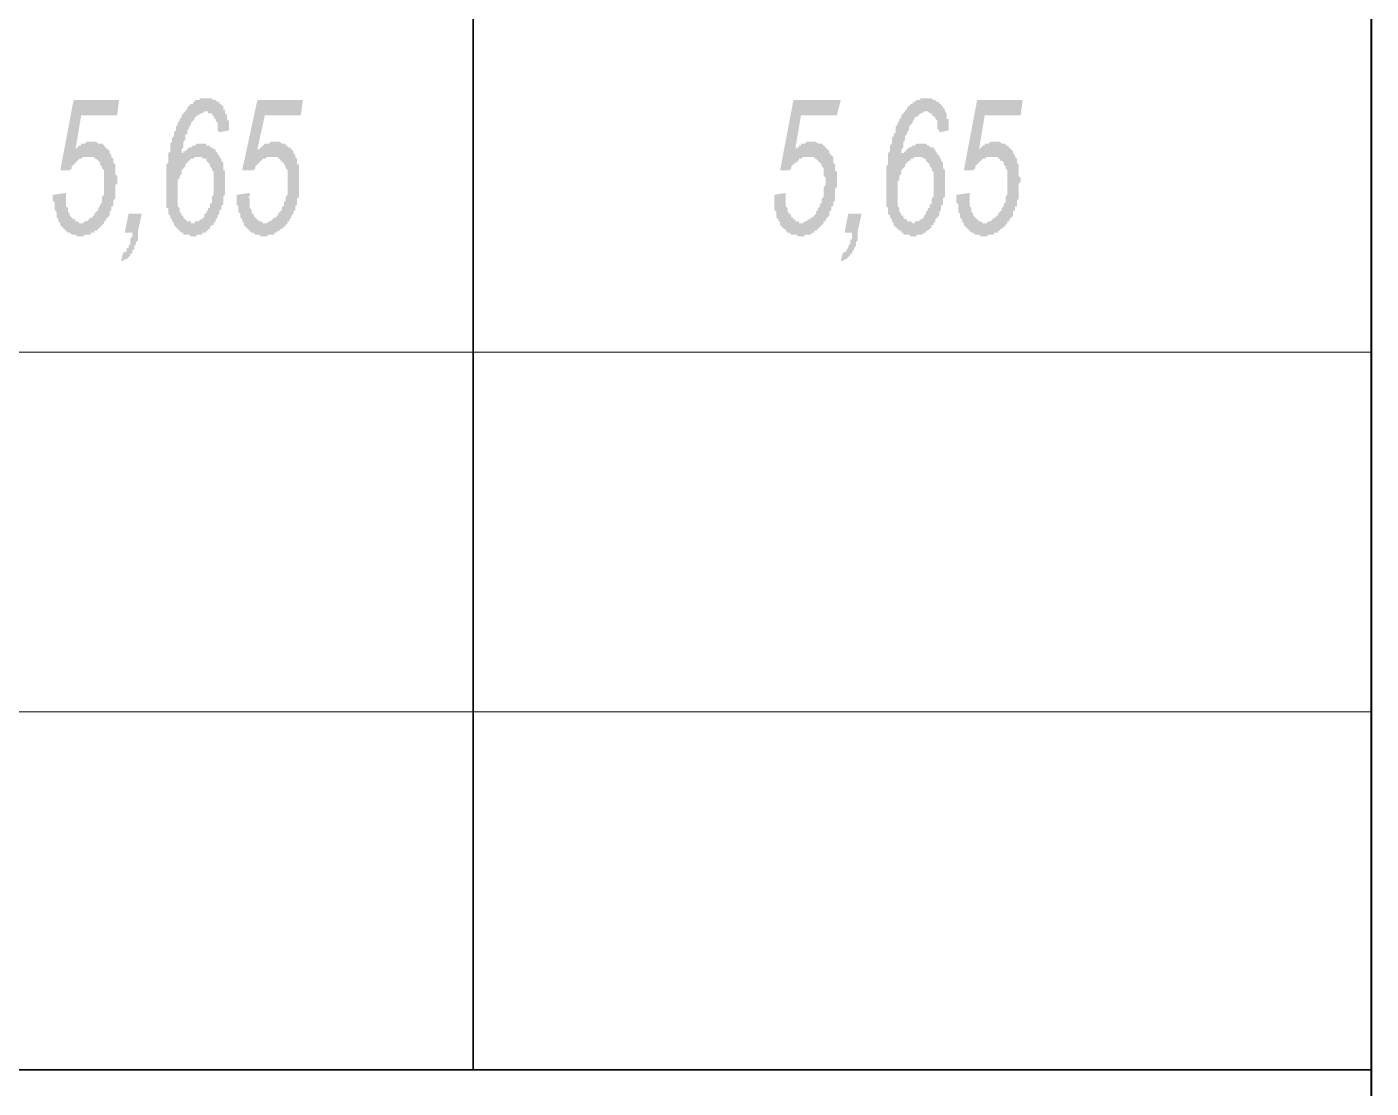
# Model space of a CAD drawing. Header units: millimetres. Extents: x 1372 to 666090, y 1285 to 31551.
# Drawn here: x 635130 to 638091, y 19525 to 21863 of the extents above; entities that cross this region are included whole.
import ezdxf

# ---------------------------------------------------------------- set-up
doc = ezdxf.new("R2010")
doc.units = ezdxf.units.MM
for name, color, linetype in [('PDF _0', 7, 'Continuous'), ('PDF _2D-чертеж - Общий_Ном._пера__21', 7, 'Continuous'), ('PDF _75-АЗ Штамп', 7, 'Continuous')]:
    doc.layers.add(name, color=color, linetype=linetype)

msp = doc.modelspace()

# ---------------------------------------------------------------- hatches: boundary and pattern name
at = {"layer": 'PDF _75-АЗ Штамп', "transparency": 33554559}
for points in [[(635187.3, 21492.7), (635216.5, 21496.9), (635216.5, 21488.6), (635216.5, 21488.6), (635216.5, 21488.6), (635216.5, 21484.4), (635216.5, 21480.2), (635216.5, 21476.1), (635216.5, 21471.9), (635216.5, 21467.7), (635220.7, 21463.5), (635220.7, 21459.4), (635220.7, 21455.2), (635224.9, 21451), (635224.9, 21451), (635224.9, 21446.9), (635229.1, 21442.7), (635229.1, 21442.7), (635233.2, 21438.5), (635237.4, 21438.5), (635237.4, 21434.3), (635241.6, 21434.3), (635241.6, 21434.3), (635245.7, 21430.2), (635249.9, 21430.2), (635249.9, 21430.2), (635254.1, 21430.2), (635254.1, 21430.2), (635258.3, 21434.3), (635262.4, 21434.3), (635262.4, 21434.3), (635266.6, 21438.5), (635266.6, 21438.5), (635270.8, 21442.7), (635274.9, 21442.7), (635274.9, 21442.7), (635274.9, 21446.9), (635279.1, 21446.9), (635279.1, 21451), (635283.3, 21455.2), (635283.3, 21455.2), (635287.5, 21459.4), (635287.5, 21463.5), (635291.6, 21467.7), (635291.6, 21467.7), (635291.6, 21471.9), (635295.8, 21476.1), (635295.8, 21476.1), (635295.8, 21480.2), (635295.8, 21484.4), (635295.8, 21488.6), (635300, 21492.7), (635300, 21496.9), (635300, 21501.1), (635300, 21505.3), (635300, 21509.4), (635300, 21513.6), (635300, 21517.8), (635300, 21521.9), (635300, 21521.9), (635300, 21526.1), (635300, 21530.3), (635300, 21534.5), (635300, 21538.6), (635300, 21542.8), (635300, 21547), (635295.8, 21551.1), (635295.8, 21555.3), (635295.8, 21555.3), (635291.6, 21559.5), (635291.6, 21563.7), (635291.6, 21563.7), (635287.5, 21567.8), (635287.5, 21567.8), (635283.3, 21572), (635279.1, 21572), (635279.1, 21576.2), (635274.9, 21576.2), (635270.8, 21576.2), (635270.8, 21576.2), (635266.6, 21576.2), (635266.6, 21576.2), (635262.4, 21576.2), (635258.3, 21576.2), (635254.1, 21576.2), (635254.1, 21576.2), (635249.9, 21572), (635249.9, 21572), (635245.7, 21572), (635241.6, 21567.8), (635241.6, 21567.8), (635237.4, 21563.7), (635237.4, 21563.7), (635233.2, 21559.5), (635233.2, 21559.5), (635229.1, 21555.3), (635229.1, 21551.1), (635224.9, 21547), (635224.9, 21547), (635204, 21547), (635233.2, 21701.3), (635333.3, 21701.3), (635329.2, 21667.9), (635249.9, 21667.9), (635237.4, 21592.9), (635237.4, 21592.9), (635241.6, 21597), (635241.6, 21597), (635245.7, 21601.2), (635249.9, 21601.2), (635249.9, 21605.4), (635254.1, 21605.4), (635254.1, 21605.4), (635258.3, 21605.4), (635258.3, 21605.4), (635262.4, 21609.5), (635266.6, 21609.5), (635266.6, 21609.5), (635270.8, 21609.5), (635274.9, 21609.5), (635274.9, 21609.5), (635279.1, 21609.5), (635283.3, 21609.5), (635283.3, 21609.5), (635287.5, 21605.4), (635291.6, 21605.4), (635291.6, 21605.4), (635295.8, 21605.4), (635300, 21601.2), (635300, 21601.2), (635304.1, 21597), (635304.1, 21597), (635308.3, 21592.9), (635308.3, 21592.9), (635312.5, 21588.7), (635312.5, 21588.7), (635312.5, 21584.5), (635316.7, 21580.3), (635316.7, 21580.3), (635316.7, 21576.2), (635320.8, 21572), (635320.8, 21567.8), (635320.8, 21563.7), (635325, 21559.5), (635325, 21559.5), (635325, 21555.3), (635325, 21551.1), (635325, 21547), (635325, 21542.8), (635325, 21538.6), (635329.2, 21534.5), (635329.2, 21530.3), (635329.2, 21526.1), (635329.2, 21521.9), (635329.2, 21517.8), (635325, 21513.6), (635325, 21509.4), (635325, 21505.3), (635325, 21501.1), (635325, 21496.9), (635325, 21492.7), (635325, 21488.6), (635325, 21484.4), (635320.8, 21480.2), (635320.8, 21476.1), (635320.8, 21471.9), (635320.8, 21467.7), (635316.7, 21467.7), (635316.7, 21463.5), (635316.7, 21459.4), (635312.5, 21455.2), (635312.5, 21451), (635312.5, 21446.9), (635308.3, 21442.7), (635308.3, 21442.7), (635304.1, 21438.5), (635304.1, 21434.3), (635300, 21434.3), (635300, 21430.2), (635295.8, 21426), (635295.8, 21426), (635291.6, 21421.8), (635291.6, 21421.8), (635287.5, 21417.7), (635287.5, 21417.7), (635283.3, 21413.5), (635279.1, 21413.5), (635279.1, 21409.3), (635274.9, 21409.3), (635270.8, 21409.3), (635270.8, 21405.1), (635266.6, 21405.1), (635262.4, 21405.1), (635262.4, 21405.1), (635258.3, 21405.1), (635254.1, 21401), (635254.1, 21401), (635249.9, 21401), (635249.9, 21401), (635245.7, 21401), (635241.6, 21401), (635237.4, 21405.1), (635237.4, 21405.1), (635233.2, 21405.1), (635229.1, 21405.1), (635229.1, 21405.1), (635224.9, 21409.3), (635224.9, 21409.3), (635220.7, 21409.3), (635216.5, 21413.5), (635216.5, 21413.5), (635212.4, 21417.7), (635212.4, 21417.7), (635208.2, 21421.8), (635208.2, 21421.8), (635204, 21426), (635204, 21430.2), (635199.9, 21434.3), (635199.9, 21434.3), (635199.9, 21438.5), (635195.7, 21442.7), (635195.7, 21446.9), (635195.7, 21451), (635195.7, 21455.2), (635191.5, 21459.4), (635191.5, 21463.5), (635191.5, 21463.5), (635191.5, 21467.7), (635191.5, 21471.9), (635191.5, 21476.1), (635187.3, 21480.2), (635187.3, 21484.4), (635187.3, 21484.4), (635187.3, 21488.6), (635187.3, 21492.7)], [(635592, 21492.7), (635621.2, 21496.9), (635621.2, 21488.6), (635617, 21488.6), (635617, 21488.6), (635621.2, 21484.4), (635621.2, 21480.2), (635621.2, 21476.1), (635621.2, 21471.9), (635621.2, 21467.7), (635621.2, 21463.5), (635625.3, 21459.4), (635625.3, 21455.2), (635625.3, 21451), (635629.5, 21451), (635629.5, 21446.9), (635633.7, 21442.7), (635633.7, 21442.7), (635637.9, 21438.5), (635637.9, 21438.5), (635642, 21434.3), (635646.2, 21434.3), (635646.2, 21434.3), (635650.4, 21430.2), (635654.5, 21430.2), (635654.5, 21430.2), (635654.5, 21430.2), (635658.7, 21430.2), (635662.9, 21434.3), (635662.9, 21434.3), (635667.1, 21434.3), (635671.2, 21438.5), (635671.2, 21438.5), (635675.4, 21442.7), (635679.6, 21442.7), (635679.6, 21442.7), (635679.6, 21446.9), (635683.7, 21446.9), (635683.7, 21451), (635687.9, 21455.2), (635687.9, 21455.2), (635692.1, 21459.4), (635692.1, 21463.5), (635692.1, 21467.7), (635696.3, 21467.7), (635696.3, 21471.9), (635696.3, 21476.1), (635696.3, 21476.1), (635700.4, 21480.2), (635700.4, 21484.4), (635700.4, 21488.6), (635704.6, 21492.7), (635704.6, 21496.9), (635704.6, 21501.1), (635704.6, 21505.3), (635704.6, 21509.4), (635704.6, 21513.6), (635704.6, 21517.8), (635704.6, 21521.9), (635704.6, 21521.9), (635704.6, 21526.1), (635704.6, 21530.3), (635704.6, 21534.5), (635704.6, 21538.6), (635704.6, 21542.8), (635704.6, 21547), (635700.4, 21551.1), (635700.4, 21555.3), (635700.4, 21555.3), (635696.3, 21559.5), (635696.3, 21563.7), (635692.1, 21563.7), (635692.1, 21567.8), (635687.9, 21567.8), (635687.9, 21572), (635683.7, 21572), (635683.7, 21576.2), (635679.6, 21576.2), (635675.4, 21576.2), (635675.4, 21576.2), (635671.2, 21576.2), (635667.1, 21576.2), (635667.1, 21576.2), (635662.9, 21576.2), (635658.7, 21576.2), (635658.7, 21576.2), (635654.5, 21572), (635650.4, 21572), (635650.4, 21572), (635646.2, 21567.8), (635646.2, 21567.8), (635642, 21563.7), (635642, 21563.7), (635637.9, 21559.5), (635637.9, 21559.5), (635633.7, 21555.3), (635633.7, 21551.1), (635629.5, 21547), (635629.5, 21547), (635604.5, 21547), (635637.9, 21701.3), (635738, 21701.3), (635733.8, 21667.9), (635654.5, 21667.9), (635637.9, 21592.9), (635642, 21592.9), (635646.2, 21597), (635646.2, 21597), (635650.4, 21601.2), (635650.4, 21601.2), (635654.5, 21605.4), (635658.7, 21605.4), (635658.7, 21605.4), (635658.7, 21605.4), (635662.9, 21605.4), (635667.1, 21609.5), (635667.1, 21609.5), (635671.2, 21609.5), (635675.4, 21609.5), (635675.4, 21609.5), (635679.6, 21609.5), (635683.7, 21609.5), (635683.7, 21609.5), (635687.9, 21609.5), (635692.1, 21605.4), (635692.1, 21605.4), (635696.3, 21605.4), (635700.4, 21605.4), (635700.4, 21601.2), (635704.6, 21601.2), (635704.6, 21597), (635708.8, 21597), (635712.9, 21592.9), (635712.9, 21592.9), (635717.1, 21588.7), (635717.1, 21588.7), (635717.1, 21584.5), (635721.3, 21580.3), (635721.3, 21580.3), (635721.3, 21576.2), (635725.5, 21572), (635725.5, 21567.8), (635725.5, 21563.7), (635725.5, 21559.5), (635729.6, 21559.5), (635729.6, 21555.3), (635729.6, 21551.1), (635729.6, 21547), (635729.6, 21542.8), (635729.6, 21538.6), (635729.6, 21534.5), (635729.6, 21530.3), (635729.6, 21526.1), (635729.6, 21521.9), (635729.6, 21517.8), (635729.6, 21513.6), (635729.6, 21509.4), (635729.6, 21505.3), (635729.6, 21501.1), (635729.6, 21496.9), (635729.6, 21492.7), (635729.6, 21488.6), (635725.5, 21484.4), (635725.5, 21480.2), (635725.5, 21476.1), (635725.5, 21471.9), (635721.3, 21467.7), (635721.3, 21467.7), (635721.3, 21463.5), (635721.3, 21459.4), (635717.1, 21455.2), (635717.1, 21451), (635712.9, 21446.9), (635712.9, 21442.7), (635712.9, 21442.7), (635708.8, 21438.5), (635708.8, 21434.3), (635704.6, 21434.3), (635704.6, 21430.2), (635700.4, 21426), (635700.4, 21426), (635696.3, 21421.8), (635696.3, 21421.8), (635692.1, 21417.7), (635687.9, 21417.7), (635687.9, 21413.5), (635683.7, 21413.5), (635679.6, 21409.3), (635679.6, 21409.3), (635675.4, 21409.3), (635675.4, 21405.1), (635671.2, 21405.1), (635667.1, 21405.1), (635667.1, 21405.1), (635662.9, 21405.1), (635658.7, 21401), (635658.7, 21401), (635654.5, 21401), (635650.4, 21401), (635650.4, 21401), (635646.2, 21401), (635642, 21405.1), (635642, 21405.1), (635637.9, 21405.1), (635633.7, 21405.1), (635633.7, 21405.1), (635629.5, 21409.3), (635625.3, 21409.3), (635625.3, 21409.3), (635621.2, 21413.5), (635621.2, 21413.5), (635617, 21417.7), (635617, 21417.7), (635612.8, 21421.8), (635612.8, 21421.8), (635608.7, 21426), (635608.7, 21430.2), (635604.5, 21434.3), (635604.5, 21434.3), (635604.5, 21438.5), (635600.3, 21442.7), (635600.3, 21446.9), (635600.3, 21451), (635596.1, 21455.2), (635596.1, 21459.4), (635596.1, 21463.5), (635596.1, 21463.5), (635596.1, 21467.7), (635592, 21471.9), (635592, 21476.1), (635592, 21480.2), (635592, 21484.4), (635592, 21484.4), (635592, 21488.6), (635592, 21492.7)], [(636776.6, 21492.7), (636801.7, 21496.9), (636801.7, 21488.6), (636801.7, 21488.6), (636801.7, 21488.6), (636801.7, 21484.4), (636801.7, 21480.2), (636801.7, 21476.1), (636801.7, 21471.9), (636801.7, 21467.7), (636805.8, 21463.5), (636805.8, 21459.4), (636805.8, 21455.2), (636810, 21451), (636810, 21451), (636814.2, 21446.9), (636814.2, 21442.7), (636818.4, 21442.7), (636818.4, 21438.5), (636822.5, 21438.5), (636822.5, 21434.3), (636826.7, 21434.3), (636830.9, 21434.3), (636830.9, 21430.2), (636835, 21430.2), (636835, 21430.2), (636839.2, 21430.2), (636839.2, 21430.2), (636843.4, 21434.3), (636847.6, 21434.3), (636847.6, 21434.3), (636851.7, 21438.5), (636855.9, 21438.5), (636855.9, 21442.7), (636860.1, 21442.7), (636860.1, 21442.7), (636864.2, 21446.9), (636864.2, 21446.9), (636868.4, 21451), (636868.4, 21455.2), (636868.4, 21455.2), (636872.6, 21459.4), (636872.6, 21463.5), (636876.8, 21467.7), (636876.8, 21467.7), (636876.8, 21471.9), (636880.9, 21476.1), (636880.9, 21476.1), (636880.9, 21480.2), (636880.9, 21484.4), (636885.1, 21488.6), (636885.1, 21492.7), (636885.1, 21496.9), (636885.1, 21501.1), (636885.1, 21505.3), (636885.1, 21509.4), (636889.3, 21513.6), (636889.3, 21517.8), (636889.3, 21521.9), (636889.3, 21521.9), (636889.3, 21526.1), (636889.3, 21530.3), (636885.1, 21534.5), (636885.1, 21538.6), (636885.1, 21542.8), (636885.1, 21547), (636885.1, 21551.1), (636880.9, 21555.3), (636880.9, 21555.3), (636880.9, 21559.5), (636876.8, 21563.7), (636876.8, 21563.7), (636872.6, 21567.8), (636872.6, 21567.8), (636868.4, 21572), (636864.2, 21572), (636864.2, 21576.2), (636860.1, 21576.2), (636860.1, 21576.2), (636855.9, 21576.2), (636851.7, 21576.2), (636851.7, 21576.2), (636847.6, 21576.2), (636843.4, 21576.2), (636843.4, 21576.2), (636839.2, 21576.2), (636835, 21572), (636835, 21572), (636830.9, 21572), (636830.9, 21567.8), (636826.7, 21567.8), (636826.7, 21563.7), (636822.5, 21563.7), (636818.4, 21559.5), (636818.4, 21559.5), (636814.2, 21555.3), (636814.2, 21551.1), (636810, 21547), (636810, 21547), (636789.2, 21547), (636818.4, 21701.3), (636922.6, 21701.3), (636914.3, 21667.9), (636835, 21667.9), (636822.5, 21592.9), (636822.5, 21592.9), (636826.7, 21597), (636830.9, 21597), (636830.9, 21601.2), (636835, 21601.2), (636835, 21605.4), (636839.2, 21605.4), (636839.2, 21605.4), (636843.4, 21605.4), (636843.4, 21605.4), (636847.6, 21609.5), (636851.7, 21609.5), (636851.7, 21609.5), (636855.9, 21609.5), (636860.1, 21609.5), (636860.1, 21609.5), (636864.2, 21609.5), (636868.4, 21609.5), (636868.4, 21609.5), (636872.6, 21605.4), (636876.8, 21605.4), (636876.8, 21605.4), (636880.9, 21605.4), (636885.1, 21601.2), (636885.1, 21601.2), (636889.3, 21597), (636889.3, 21597), (636893.4, 21592.9), (636893.4, 21592.9), (636897.6, 21588.7), (636897.6, 21588.7), (636897.6, 21584.5), (636901.8, 21580.3), (636901.8, 21580.3), (636906, 21576.2), (636906, 21572), (636906, 21567.8), (636906, 21563.7), (636910.1, 21559.5), (636910.1, 21559.5), (636910.1, 21555.3), (636910.1, 21551.1), (636910.1, 21547), (636914.3, 21542.8), (636914.3, 21538.6), (636914.3, 21534.5), (636914.3, 21530.3), (636914.3, 21526.1), (636914.3, 21521.9), (636914.3, 21517.8), (636914.3, 21513.6), (636914.3, 21509.4), (636910.1, 21505.3), (636910.1, 21501.1), (636910.1, 21496.9), (636910.1, 21492.7), (636910.1, 21488.6), (636910.1, 21484.4), (636910.1, 21480.2), (636906, 21476.1), (636906, 21471.9), (636906, 21467.7), (636901.8, 21467.7), (636901.8, 21463.5), (636901.8, 21459.4), (636897.6, 21455.2), (636897.6, 21451), (636897.6, 21446.9), (636893.4, 21442.7), (636893.4, 21442.7), (636889.3, 21438.5), (636889.3, 21434.3), (636885.1, 21434.3), (636885.1, 21430.2), (636880.9, 21426), (636880.9, 21426), (636876.8, 21421.8), (636876.8, 21421.8), (636872.6, 21417.7), (636872.6, 21417.7), (636868.4, 21413.5), (636864.2, 21413.5), (636864.2, 21409.3), (636860.1, 21409.3), (636860.1, 21409.3), (636855.9, 21405.1), (636851.7, 21405.1), (636851.7, 21405.1), (636847.6, 21405.1), (636843.4, 21405.1), (636843.4, 21401), (636839.2, 21401), (636835, 21401), (636835, 21401), (636830.9, 21401), (636826.7, 21401), (636826.7, 21405.1), (636822.5, 21405.1), (636818.4, 21405.1), (636818.4, 21405.1), (636814.2, 21405.1), (636810, 21409.3), (636810, 21409.3), (636805.8, 21409.3), (636801.7, 21413.5), (636801.7, 21413.5), (636801.7, 21417.7), (636797.5, 21417.7), (636793.3, 21421.8), (636793.3, 21421.8), (636789.2, 21426), (636789.2, 21430.2), (636789.2, 21434.3), (636785, 21434.3), (636785, 21438.5), (636780.8, 21442.7), (636780.8, 21446.9), (636780.8, 21451), (636780.8, 21455.2), (636776.6, 21459.4), (636776.6, 21463.5), (636776.6, 21463.5), (636776.6, 21467.7), (636776.6, 21471.9), (636776.6, 21476.1), (636776.6, 21480.2), (636776.6, 21484.4), (636776.6, 21484.4), (636776.6, 21488.6), (636776.6, 21492.7)], [(637177.1, 21492.7), (637206.3, 21496.9), (637206.3, 21488.6), (637206.3, 21488.6), (637206.3, 21488.6), (637206.3, 21484.4), (637206.3, 21480.2), (637206.3, 21476.1), (637206.3, 21471.9), (637206.3, 21467.7), (637210.5, 21463.5), (637210.5, 21459.4), (637210.5, 21455.2), (637214.6, 21451), (637214.6, 21451), (637214.6, 21446.9), (637218.8, 21442.7), (637218.8, 21442.7), (637223, 21438.5), (637223, 21438.5), (637227.2, 21434.3), (637231.3, 21434.3), (637231.3, 21434.3), (637235.5, 21430.2), (637239.7, 21430.2), (637239.7, 21430.2), (637243.8, 21430.2), (637243.8, 21430.2), (637248, 21434.3), (637252.2, 21434.3), (637252.2, 21434.3), (637256.4, 21438.5), (637256.4, 21438.5), (637260.5, 21442.7), (637264.7, 21442.7), (637264.7, 21442.7), (637264.7, 21446.9), (637268.9, 21446.9), (637268.9, 21451), (637273, 21455.2), (637273, 21455.2), (637277.2, 21459.4), (637277.2, 21463.5), (637281.4, 21467.7), (637281.4, 21467.7), (637281.4, 21471.9), (637285.6, 21476.1), (637285.6, 21476.1), (637285.6, 21480.2), (637285.6, 21484.4), (637285.6, 21488.6), (637289.7, 21492.7), (637289.7, 21496.9), (637289.7, 21501.1), (637289.7, 21505.3), (637289.7, 21509.4), (637289.7, 21513.6), (637289.7, 21517.8), (637289.7, 21521.9), (637289.7, 21521.9), (637289.7, 21526.1), (637289.7, 21530.3), (637289.7, 21534.5), (637289.7, 21538.6), (637289.7, 21542.8), (637289.7, 21547), (637285.6, 21551.1), (637285.6, 21555.3), (637285.6, 21555.3), (637281.4, 21559.5), (637281.4, 21563.7), (637281.4, 21563.7), (637277.2, 21567.8), (637273, 21567.8), (637273, 21572), (637268.9, 21572), (637268.9, 21576.2), (637264.7, 21576.2), (637260.5, 21576.2), (637260.5, 21576.2), (637256.4, 21576.2), (637252.2, 21576.2), (637252.2, 21576.2), (637248, 21576.2), (637243.8, 21576.2), (637243.8, 21576.2), (637239.7, 21572), (637235.5, 21572), (637235.5, 21572), (637231.3, 21567.8), (637231.3, 21567.8), (637227.2, 21563.7), (637227.2, 21563.7), (637223, 21559.5), (637223, 21559.5), (637218.8, 21555.3), (637218.8, 21551.1), (637214.6, 21547), (637214.6, 21547), (637193.8, 21547), (637223, 21701.3), (637323.1, 21701.3), (637318.9, 21667.9), (637239.7, 21667.9), (637227.2, 21592.9), (637227.2, 21592.9), (637231.3, 21597), (637231.3, 21597), (637235.5, 21601.2), (637239.7, 21601.2), (637239.7, 21605.4), (637243.8, 21605.4), (637243.8, 21605.4), (637248, 21605.4), (637248, 21605.4), (637252.2, 21609.5), (637256.4, 21609.5), (637256.4, 21609.5), (637260.5, 21609.5), (637260.5, 21609.5), (637264.7, 21609.5), (637268.9, 21609.5), (637273, 21609.5), (637273, 21609.5), (637277.2, 21605.4), (637281.4, 21605.4), (637281.4, 21605.4), (637285.6, 21605.4), (637285.6, 21601.2), (637289.7, 21601.2), (637293.9, 21597), (637293.9, 21597), (637298.1, 21592.9), (637298.1, 21592.9), (637302.2, 21588.7), (637302.2, 21588.7), (637302.2, 21584.5), (637306.4, 21580.3), (637306.4, 21580.3), (637306.4, 21576.2), (637310.6, 21572), (637310.6, 21567.8), (637310.6, 21563.7), (637314.8, 21559.5), (637314.8, 21559.5), (637314.8, 21555.3), (637314.8, 21551.1), (637314.8, 21547), (637314.8, 21542.8), (637314.8, 21538.6), (637314.8, 21534.5), (637318.9, 21530.3), (637318.9, 21526.1), (637318.9, 21521.9), (637314.8, 21517.8), (637314.8, 21513.6), (637314.8, 21509.4), (637314.8, 21505.3), (637314.8, 21501.1), (637314.8, 21496.9), (637314.8, 21492.7), (637314.8, 21488.6), (637314.8, 21484.4), (637310.6, 21480.2), (637310.6, 21476.1), (637310.6, 21471.9), (637310.6, 21467.7), (637306.4, 21467.7), (637306.4, 21463.5), (637306.4, 21459.4), (637302.2, 21455.2), (637302.2, 21451), (637302.2, 21446.9), (637298.1, 21442.7), (637298.1, 21442.7), (637293.9, 21438.5), (637293.9, 21434.3), (637289.7, 21434.3), (637289.7, 21430.2), (637285.6, 21426), (637285.6, 21426), (637281.4, 21421.8), (637281.4, 21421.8), (637277.2, 21417.7), (637273, 21417.7), (637273, 21413.5), (637268.9, 21413.5), (637268.9, 21409.3), (637264.7, 21409.3), (637260.5, 21409.3), (637260.5, 21405.1), (637256.4, 21405.1), (637252.2, 21405.1), (637252.2, 21405.1), (637248, 21405.1), (637243.8, 21401), (637243.8, 21401), (637239.7, 21401), (637239.7, 21401), (637235.5, 21401), (637231.3, 21401), (637227.2, 21405.1), (637227.2, 21405.1), (637223, 21405.1), (637218.8, 21405.1), (637218.8, 21405.1), (637214.6, 21409.3), (637210.5, 21409.3), (637210.5, 21409.3), (637206.3, 21413.5), (637206.3, 21413.5), (637202.1, 21417.7), (637202.1, 21417.7), (637198, 21421.8), (637198, 21421.8), (637193.8, 21426), (637193.8, 21430.2), (637189.6, 21434.3), (637189.6, 21434.3), (637189.6, 21438.5), (637185.4, 21442.7), (637185.4, 21446.9), (637185.4, 21451), (637181.3, 21455.2), (637181.3, 21459.4), (637181.3, 21463.5), (637181.3, 21463.5), (637181.3, 21467.7), (637181.3, 21471.9), (637177.1, 21476.1), (637177.1, 21480.2), (637177.1, 21484.4), (637177.1, 21484.4), (637177.1, 21488.6), (637177.1, 21492.7)], [(635345.9, 21409.3), (635354.2, 21451), (635383.4, 21451), (635375.1, 21413.5), (635375.1, 21409.3), (635375.1, 21405.1), (635375.1, 21396.8), (635375.1, 21392.6), (635370.9, 21388.5), (635370.9, 21384.3), (635370.9, 21384.3), (635366.7, 21380.1), (635366.7, 21375.9), (635366.7, 21371.8), (635362.5, 21371.8), (635362.5, 21367.6), (635362.5, 21363.4), (635358.4, 21363.4), (635358.4, 21359.3), (635354.2, 21355.1), (635354.2, 21355.1), (635350, 21350.9), (635345.9, 21350.9), (635345.9, 21350.9), (635341.7, 21346.7), (635337.5, 21346.7), (635337.5, 21346.7), (635341.7, 21363.4), (635341.7, 21363.4), (635345.9, 21367.6), (635345.9, 21367.6), (635350, 21367.6), (635350, 21371.8), (635350, 21375.9), (635354.2, 21375.9), (635354.2, 21380.1), (635358.4, 21384.3), (635358.4, 21388.5), (635358.4, 21392.6), (635358.4, 21396.8), (635362.5, 21401), (635362.5, 21405.1), (635362.5, 21409.3)], [(636931, 21409.3), (636939.3, 21451), (636968.5, 21451), (636960.2, 21413.5), (636960.2, 21409.3), (636960.2, 21405.1), (636960.2, 21396.8), (636960.2, 21392.6), (636956, 21388.5), (636956, 21384.3), (636956, 21384.3), (636956, 21380.1), (636951.8, 21375.9), (636951.8, 21371.8), (636951.8, 21371.8), (636947.7, 21367.6), (636947.7, 21363.4), (636943.5, 21363.4), (636943.5, 21359.3), (636939.3, 21355.1), (636939.3, 21355.1), (636935.2, 21350.9), (636935.2, 21350.9), (636931, 21350.9), (636926.8, 21346.7), (636926.8, 21346.7), (636922.6, 21346.7), (636926.8, 21363.4), (636926.8, 21363.4), (636931, 21367.6), (636931, 21367.6), (636935.2, 21367.6), (636935.2, 21371.8), (636939.3, 21375.9), (636939.3, 21375.9), (636939.3, 21380.1), (636943.5, 21384.3), (636943.5, 21388.5), (636943.5, 21392.6), (636947.7, 21396.8), (636947.7, 21401), (636947.7, 21405.1), (636947.7, 21409.3)]]:
    msp.add_hatch(color=256, dxfattribs=at).paths.add_polyline_path(points)
h = msp.add_hatch(color=256, dxfattribs=at)
h.paths.add_polyline_path([(635471, 21580.3), (635471, 21584.5), (635475.2, 21584.5), (635475.2, 21588.7), (635479.3, 21588.7), (635483.5, 21592.9), (635483.5, 21592.9), (635487.7, 21597), (635487.7, 21597), (635491.9, 21597), (635496, 21601.2), (635496, 21601.2), (635500.2, 21601.2), (635504.4, 21605.4), (635504.4, 21605.4), (635508.5, 21605.4), (635512.7, 21605.4), (635512.7, 21605.4), (635516.9, 21605.4), (635516.9, 21605.4), (635521.1, 21605.4), (635525.2, 21605.4), (635525.2, 21601.2), (635529.4, 21601.2), (635533.6, 21601.2), (635533.6, 21597), (635537.7, 21597), (635537.7, 21597), (635541.9, 21592.9), (635546.1, 21592.9), (635546.1, 21588.7), (635550.3, 21584.5), (635550.3, 21584.5), (635550.3, 21580.3), (635554.4, 21580.3), (635554.4, 21576.2), (635558.6, 21572), (635558.6, 21572), (635558.6, 21567.8), (635562.8, 21563.7), (635562.8, 21559.5), (635562.8, 21555.3), (635562.8, 21551.1), (635562.8, 21547), (635566.9, 21547), (635566.9, 21542.8), (635566.9, 21538.6), (635566.9, 21530.3), (635566.9, 21526.1), (635566.9, 21521.9), (635566.9, 21521.9), (635566.9, 21517.8), (635566.9, 21509.4), (635566.9, 21505.3), (635566.9, 21501.1), (635566.9, 21501.1), (635566.9, 21496.9), (635566.9, 21492.7), (635562.8, 21488.6), (635562.8, 21484.4), (635562.8, 21480.2), (635562.8, 21476.1), (635562.8, 21471.9), (635558.6, 21467.7), (635558.6, 21463.5), (635558.6, 21459.4), (635554.4, 21459.4), (635554.4, 21455.2), (635554.4, 21451), (635550.3, 21446.9), (635550.3, 21442.7), (635550.3, 21442.7), (635546.1, 21438.5), (635546.1, 21434.3), (635546.1, 21434.3), (635541.9, 21430.2), (635541.9, 21426), (635537.7, 21426), (635533.6, 21421.8), (635533.6, 21417.7), (635529.4, 21417.7), (635529.4, 21413.5), (635525.2, 21413.5), (635525.2, 21409.3), (635521.1, 21409.3), (635516.9, 21409.3), (635516.9, 21405.1), (635512.7, 21405.1), (635512.7, 21405.1), (635508.5, 21405.1), (635504.4, 21405.1), (635504.4, 21401), (635500.2, 21401), (635496, 21401), (635496, 21401), (635491.9, 21401), (635491.9, 21401), (635487.7, 21405.1), (635483.5, 21405.1), (635483.5, 21405.1), (635479.3, 21405.1), (635475.2, 21405.1), (635475.2, 21409.3), (635471, 21409.3), (635466.8, 21413.5), (635466.8, 21413.5), (635462.7, 21417.7), (635462.7, 21417.7), (635458.5, 21421.8), (635458.5, 21421.8), (635454.3, 21426), (635454.3, 21430.2), (635454.3, 21430.2), (635450.1, 21434.3), (635450.1, 21434.3), (635450.1, 21438.5), (635446, 21442.7), (635446, 21442.7), (635446, 21446.9), (635441.8, 21451), (635441.8, 21455.2), (635441.8, 21459.4), (635441.8, 21463.5), (635437.6, 21463.5), (635437.6, 21467.7), (635437.6, 21471.9), (635437.6, 21476.1), (635437.6, 21480.2), (635437.6, 21484.4), (635437.6, 21488.6), (635437.6, 21496.9), (635437.6, 21501.1), (635437.6, 21505.3), (635437.6, 21505.3), (635437.6, 21509.4), (635437.6, 21513.6), (635437.6, 21517.8), (635437.6, 21521.9), (635437.6, 21526.1), (635437.6, 21530.3), (635437.6, 21534.5), (635437.6, 21538.6), (635437.6, 21542.8), (635437.6, 21547), (635437.6, 21551.1), (635437.6, 21555.3), (635437.6, 21559.5), (635441.8, 21563.7), (635441.8, 21567.8), (635441.8, 21572), (635441.8, 21576.2), (635441.8, 21580.3), (635441.8, 21584.5), (635446, 21588.7), (635446, 21592.9), (635446, 21597), (635446, 21601.2), (635446, 21605.4), (635450.1, 21609.5), (635450.1, 21613.7), (635450.1, 21617.9), (635454.3, 21622.1), (635454.3, 21626.2), (635454.3, 21626.2), (635454.3, 21630.4), (635458.5, 21634.6), (635458.5, 21638.7), (635458.5, 21642.9), (635462.7, 21647.1), (635462.7, 21647.1), (635462.7, 21651.3), (635466.8, 21655.4), (635466.8, 21659.6), (635466.8, 21659.6), (635471, 21663.8), (635471, 21667.9), (635475.2, 21672.1), (635475.2, 21672.1), (635479.3, 21676.3), (635479.3, 21680.5), (635483.5, 21680.5), (635483.5, 21684.6), (635487.7, 21688.8), (635487.7, 21688.8), (635491.9, 21693), (635491.9, 21693), (635496, 21693), (635496, 21697.1), (635500.2, 21697.1), (635500.2, 21701.3), (635504.4, 21701.3), (635508.5, 21701.3), (635508.5, 21701.3), (635512.7, 21705.5), (635516.9, 21705.5), (635516.9, 21705.5), (635521.1, 21705.5), (635525.2, 21705.5), (635525.2, 21705.5), (635529.4, 21705.5), (635533.6, 21705.5), (635533.6, 21705.5), (635537.7, 21705.5), (635541.9, 21701.3), (635541.9, 21701.3), (635546.1, 21701.3), (635550.3, 21697.1), (635550.3, 21697.1), (635554.4, 21697.1), (635554.4, 21693), (635558.6, 21693), (635558.6, 21688.8), (635562.8, 21688.8), (635562.8, 21684.6), (635562.8, 21680.5), (635566.9, 21680.5), (635566.9, 21676.3), (635566.9, 21672.1), (635571.1, 21667.9), (635571.1, 21663.8), (635571.1, 21659.6), (635571.1, 21659.6), (635575.3, 21655.4), (635575.3, 21651.3), (635575.3, 21647.1), (635575.3, 21638.7), (635575.3, 21634.6), (635575.3, 21634.6), (635554.4, 21630.4), (635550.3, 21634.6), (635550.3, 21638.7), (635550.3, 21642.9), (635550.3, 21647.1), (635550.3, 21651.3), (635546.1, 21655.4), (635546.1, 21659.6), (635546.1, 21659.6), (635541.9, 21663.8), (635541.9, 21663.8), (635541.9, 21667.9), (635537.7, 21667.9), (635537.7, 21672.1), (635533.6, 21672.1), (635529.4, 21672.1), (635529.4, 21676.3), (635525.2, 21676.3), (635525.2, 21676.3), (635521.1, 21676.3), (635521.1, 21676.3), (635516.9, 21672.1), (635512.7, 21672.1), (635512.7, 21672.1), (635508.5, 21667.9), (635504.4, 21667.9), (635504.4, 21663.8), (635500.2, 21663.8), (635500.2, 21659.6), (635496, 21655.4), (635496, 21655.4), (635491.9, 21651.3), (635491.9, 21647.1), (635491.9, 21647.1), (635487.7, 21642.9), (635487.7, 21638.7), (635483.5, 21634.6), (635483.5, 21630.4), (635483.5, 21626.2), (635479.3, 21626.2), (635479.3, 21622.1), (635479.3, 21617.9), (635479.3, 21613.7), (635475.2, 21609.5), (635475.2, 21605.4), (635475.2, 21601.2), (635475.2, 21597), (635471, 21592.9), (635471, 21588.7), (635471, 21584.5), (635471, 21580.3), (635471, 21580.3)], flags=0)
h.paths.add_polyline_path([(635462.7, 21492.7), (635462.7, 21488.6), (635462.7, 21484.4), (635462.7, 21480.2), (635462.7, 21476.1), (635462.7, 21471.9), (635462.7, 21467.7), (635466.8, 21463.5), (635466.8, 21459.4), (635466.8, 21455.2), (635471, 21451), (635471, 21451), (635471, 21446.9), (635475.2, 21446.9), (635475.2, 21442.7), (635479.3, 21438.5), (635479.3, 21438.5), (635483.5, 21434.3), (635487.7, 21434.3), (635487.7, 21434.3), (635491.9, 21434.3), (635491.9, 21430.2), (635496, 21430.2), (635496, 21430.2), (635500.2, 21430.2), (635500.2, 21434.3), (635504.4, 21434.3), (635508.5, 21434.3), (635508.5, 21434.3), (635512.7, 21438.5), (635516.9, 21438.5), (635516.9, 21442.7), (635521.1, 21442.7), (635521.1, 21446.9), (635521.1, 21451), (635525.2, 21451), (635525.2, 21455.2), (635529.4, 21459.4), (635529.4, 21463.5), (635533.6, 21463.5), (635533.6, 21467.7), (635533.6, 21471.9), (635533.6, 21471.9), (635537.7, 21476.1), (635537.7, 21480.2), (635537.7, 21484.4), (635537.7, 21488.6), (635541.9, 21492.7), (635541.9, 21496.9), (635541.9, 21501.1), (635541.9, 21505.3), (635541.9, 21509.4), (635541.9, 21513.6), (635541.9, 21517.8), (635541.9, 21521.9), (635541.9, 21526.1), (635541.9, 21530.3), (635541.9, 21534.5), (635541.9, 21538.6), (635541.9, 21542.8), (635537.7, 21547), (635537.7, 21547), (635537.7, 21551.1), (635533.6, 21555.3), (635533.6, 21559.5), (635533.6, 21559.5), (635529.4, 21563.7), (635529.4, 21563.7), (635525.2, 21567.8), (635525.2, 21572), (635521.1, 21572), (635516.9, 21572), (635516.9, 21576.2), (635512.7, 21576.2), (635508.5, 21576.2), (635508.5, 21576.2), (635508.5, 21576.2), (635504.4, 21576.2), (635500.2, 21576.2), (635500.2, 21576.2), (635496, 21572), (635496, 21572), (635491.9, 21572), (635487.7, 21567.8), (635487.7, 21567.8), (635483.5, 21563.7), (635483.5, 21563.7), (635479.3, 21559.5), (635479.3, 21555.3), (635475.2, 21551.1), (635475.2, 21551.1), (635475.2, 21551.1), (635471, 21547), (635471, 21542.8), (635471, 21538.6), (635466.8, 21534.5), (635466.8, 21534.5), (635466.8, 21530.3), (635462.7, 21526.1), (635462.7, 21521.9), (635462.7, 21517.8), (635462.7, 21513.6), (635462.7, 21509.4), (635462.7, 21505.3), (635462.7, 21501.1), (635462.7, 21496.9), (635462.7, 21492.7), (635462.7, 21492.7)], flags=0)
h = msp.add_hatch(color=256, dxfattribs=at)
h.paths.add_polyline_path([(637056.1, 21580.3), (637056.1, 21584.5), (637060.3, 21584.5), (637064.5, 21588.7), (637064.5, 21588.7), (637068.6, 21592.9), (637068.6, 21592.9), (637072.8, 21597), (637077, 21597), (637077, 21597), (637081.2, 21601.2), (637081.2, 21601.2), (637085.3, 21601.2), (637089.5, 21605.4), (637089.5, 21605.4), (637093.7, 21605.4), (637097.8, 21605.4), (637097.8, 21605.4), (637102, 21605.4), (637106.2, 21605.4), (637106.2, 21605.4), (637110.4, 21605.4), (637114.5, 21601.2), (637114.5, 21601.2), (637118.7, 21601.2), (637118.7, 21597), (637122.9, 21597), (637127, 21597), (637127, 21592.9), (637131.2, 21592.9), (637131.2, 21588.7), (637135.4, 21584.5), (637135.4, 21584.5), (637135.4, 21580.3), (637139.6, 21580.3), (637139.6, 21576.2), (637143.7, 21572), (637143.7, 21572), (637143.7, 21567.8), (637147.9, 21563.7), (637147.9, 21559.5), (637147.9, 21555.3), (637147.9, 21551.1), (637152.1, 21547), (637152.1, 21547), (637152.1, 21542.8), (637152.1, 21538.6), (637152.1, 21530.3), (637152.1, 21526.1), (637152.1, 21521.9), (637152.1, 21521.9), (637152.1, 21517.8), (637152.1, 21509.4), (637152.1, 21505.3), (637152.1, 21501.1), (637152.1, 21501.1), (637152.1, 21496.9), (637152.1, 21492.7), (637152.1, 21488.6), (637147.9, 21484.4), (637147.9, 21480.2), (637147.9, 21476.1), (637147.9, 21471.9), (637143.7, 21467.7), (637143.7, 21463.5), (637143.7, 21459.4), (637143.7, 21459.4), (637139.6, 21455.2), (637139.6, 21451), (637139.6, 21446.9), (637135.4, 21442.7), (637135.4, 21442.7), (637131.2, 21438.5), (637131.2, 21434.3), (637131.2, 21434.3), (637127, 21430.2), (637127, 21426), (637122.9, 21426), (637122.9, 21421.8), (637118.7, 21417.7), (637118.7, 21417.7), (637114.5, 21413.5), (637110.4, 21413.5), (637110.4, 21409.3), (637106.2, 21409.3), (637106.2, 21409.3), (637102, 21405.1), (637097.8, 21405.1), (637097.8, 21405.1), (637093.7, 21405.1), (637089.5, 21405.1), (637089.5, 21401), (637085.3, 21401), (637081.2, 21401), (637081.2, 21401), (637077, 21401), (637077, 21401), (637072.8, 21405.1), (637068.6, 21405.1), (637068.6, 21405.1), (637064.5, 21405.1), (637060.3, 21405.1), (637060.3, 21409.3), (637056.1, 21409.3), (637056.1, 21413.5), (637052, 21413.5), (637047.8, 21417.7), (637047.8, 21417.7), (637043.6, 21421.8), (637043.6, 21421.8), (637039.4, 21426), (637039.4, 21430.2), (637039.4, 21430.2), (637035.3, 21434.3), (637035.3, 21434.3), (637035.3, 21438.5), (637031.1, 21442.7), (637031.1, 21442.7), (637031.1, 21446.9), (637026.9, 21451), (637026.9, 21455.2), (637026.9, 21459.4), (637026.9, 21463.5), (637026.9, 21463.5), (637022.8, 21467.7), (637022.8, 21471.9), (637022.8, 21476.1), (637022.8, 21480.2), (637022.8, 21484.4), (637022.8, 21488.6), (637022.8, 21496.9), (637022.8, 21501.1), (637022.8, 21505.3), (637022.8, 21505.3), (637022.8, 21509.4), (637022.8, 21513.6), (637022.8, 21517.8), (637022.8, 21521.9), (637022.8, 21526.1), (637022.8, 21530.3), (637022.8, 21534.5), (637022.8, 21538.6), (637022.8, 21542.8), (637022.8, 21547), (637022.8, 21551.1), (637022.8, 21555.3), (637026.9, 21559.5), (637026.9, 21563.7), (637026.9, 21567.8), (637026.9, 21572), (637026.9, 21576.2), (637026.9, 21580.3), (637026.9, 21584.5), (637031.1, 21588.7), (637031.1, 21592.9), (637031.1, 21597), (637031.1, 21601.2), (637035.3, 21605.4), (637035.3, 21609.5), (637035.3, 21613.7), (637035.3, 21617.9), (637039.4, 21622.1), (637039.4, 21626.2), (637039.4, 21626.2), (637043.6, 21630.4), (637043.6, 21634.6), (637043.6, 21638.7), (637043.6, 21642.9), (637047.8, 21647.1), (637047.8, 21647.1), (637047.8, 21651.3), (637052, 21655.4), (637052, 21659.6), (637052, 21659.6), (637056.1, 21663.8), (637056.1, 21667.9), (637060.3, 21672.1), (637060.3, 21672.1), (637064.5, 21676.3), (637064.5, 21680.5), (637068.6, 21680.5), (637068.6, 21684.6), (637072.8, 21688.8), (637072.8, 21688.8), (637077, 21693), (637077, 21693), (637081.2, 21693), (637081.2, 21697.1), (637085.3, 21697.1), (637089.5, 21701.3), (637089.5, 21701.3), (637093.7, 21701.3), (637097.8, 21701.3), (637097.8, 21705.5), (637102, 21705.5), (637106.2, 21705.5), (637106.2, 21705.5), (637110.4, 21705.5), (637110.4, 21705.5), (637114.5, 21705.5), (637118.7, 21705.5), (637122.9, 21705.5), (637122.9, 21705.5), (637127, 21701.3), (637131.2, 21701.3), (637131.2, 21701.3), (637135.4, 21697.1), (637135.4, 21697.1), (637139.6, 21697.1), (637139.6, 21693), (637143.7, 21693), (637143.7, 21688.8), (637147.9, 21688.8), (637147.9, 21684.6), (637152.1, 21680.5), (637152.1, 21680.5), (637152.1, 21676.3), (637156.2, 21672.1), (637156.2, 21667.9), (637156.2, 21663.8), (637156.2, 21659.6), (637160.4, 21659.6), (637160.4, 21655.4), (637160.4, 21651.3), (637160.4, 21647.1), (637160.4, 21638.7), (637160.4, 21634.6), (637160.4, 21634.6), (637139.6, 21630.4), (637139.6, 21634.6), (637135.4, 21638.7), (637135.4, 21642.9), (637135.4, 21647.1), (637135.4, 21651.3), (637135.4, 21655.4), (637131.2, 21659.6), (637131.2, 21659.6), (637131.2, 21663.8), (637127, 21663.8), (637127, 21667.9), (637122.9, 21667.9), (637122.9, 21672.1), (637118.7, 21672.1), (637118.7, 21672.1), (637114.5, 21676.3), (637110.4, 21676.3), (637110.4, 21676.3), (637106.2, 21676.3), (637106.2, 21676.3), (637102, 21672.1), (637097.8, 21672.1), (637097.8, 21672.1), (637093.7, 21667.9), (637093.7, 21667.9), (637089.5, 21663.8), (637085.3, 21663.8), (637085.3, 21659.6), (637081.2, 21655.4), (637081.2, 21655.4), (637081.2, 21651.3), (637077, 21647.1), (637077, 21647.1), (637072.8, 21642.9), (637072.8, 21638.7), (637072.8, 21634.6), (637068.6, 21630.4), (637068.6, 21626.2), (637068.6, 21626.2), (637064.5, 21622.1), (637064.5, 21617.9), (637064.5, 21613.7), (637060.3, 21609.5), (637060.3, 21605.4), (637060.3, 21601.2), (637060.3, 21597), (637056.1, 21592.9), (637056.1, 21588.7), (637056.1, 21584.5), (637056.1, 21580.3), (637056.1, 21580.3)], flags=0)
h.paths.add_polyline_path([(637047.8, 21492.7), (637047.8, 21488.6), (637047.8, 21484.4), (637047.8, 21480.2), (637047.8, 21476.1), (637047.8, 21471.9), (637047.8, 21467.7), (637052, 21463.5), (637052, 21459.4), (637052, 21455.2), (637056.1, 21451), (637056.1, 21451), (637056.1, 21446.9), (637060.3, 21446.9), (637060.3, 21442.7), (637064.5, 21438.5), (637068.6, 21438.5), (637068.6, 21434.3), (637072.8, 21434.3), (637072.8, 21434.3), (637077, 21434.3), (637081.2, 21430.2), (637081.2, 21430.2), (637081.2, 21430.2), (637085.3, 21430.2), (637085.3, 21434.3), (637089.5, 21434.3), (637093.7, 21434.3), (637093.7, 21434.3), (637097.8, 21438.5), (637102, 21438.5), (637102, 21442.7), (637106.2, 21442.7), (637106.2, 21446.9), (637110.4, 21451), (637110.4, 21451), (637110.4, 21455.2), (637114.5, 21459.4), (637114.5, 21463.5), (637118.7, 21463.5), (637118.7, 21467.7), (637118.7, 21471.9), (637122.9, 21471.9), (637122.9, 21476.1), (637122.9, 21480.2), (637122.9, 21484.4), (637127, 21488.6), (637127, 21492.7), (637127, 21496.9), (637127, 21501.1), (637127, 21505.3), (637127, 21509.4), (637127, 21513.6), (637127, 21517.8), (637127, 21521.9), (637127, 21526.1), (637127, 21530.3), (637127, 21534.5), (637127, 21538.6), (637127, 21542.8), (637122.9, 21547), (637122.9, 21547), (637122.9, 21551.1), (637118.7, 21555.3), (637118.7, 21559.5), (637118.7, 21559.5), (637114.5, 21563.7), (637114.5, 21563.7), (637110.4, 21567.8), (637110.4, 21572), (637106.2, 21572), (637106.2, 21572), (637102, 21576.2), (637097.8, 21576.2), (637097.8, 21576.2), (637093.7, 21576.2), (637093.7, 21576.2), (637089.5, 21576.2), (637089.5, 21576.2), (637085.3, 21576.2), (637081.2, 21572), (637081.2, 21572), (637077, 21572), (637077, 21567.8), (637072.8, 21567.8), (637068.6, 21563.7), (637068.6, 21563.7), (637064.5, 21559.5), (637064.5, 21555.3), (637060.3, 21551.1), (637060.3, 21551.1), (637060.3, 21551.1), (637056.1, 21547), (637056.1, 21542.8), (637056.1, 21538.6), (637052, 21534.5), (637052, 21534.5), (637052, 21530.3), (637052, 21526.1), (637047.8, 21521.9), (637047.8, 21517.8), (637047.8, 21513.6), (637047.8, 21509.4), (637047.8, 21505.3), (637047.8, 21501.1), (637047.8, 21496.9), (637047.8, 21492.7), (637047.8, 21492.7)], flags=0)

# ---------------------------------------------------------------- linework, layer by layer
at = {"layer": 'PDF _0', "lineweight": 35}
msp.add_lwpolyline([(619774, 19565.6), (638090.6, 19565.6), (619774, 19565.6), (619774, 28972), (638090.6, 28972)], dxfattribs=at)
msp.add_lwpolyline([(636113.4, 19565.6), (636113.4, 28972)], close=True, dxfattribs=at)
at = {"layer": 'PDF _0', "lineweight": 18}
for points in [[(638090.6, 21146.5), (619774, 21146.5)], [(638090.6, 20354), (619774, 20354)]]:
    msp.add_lwpolyline(points, close=True, dxfattribs=at)
at = {"layer": 'PDF _2D-чертеж - Общий_Ном._пера__21', "lineweight": 40}
msp.add_lwpolyline([(598979.7, 30861.7), (638090.6, 30861.7), (638090.6, 2742.3), (598979.7, 2742.3)], close=True, dxfattribs=at)

doc.saveas('drawing.dxf')
